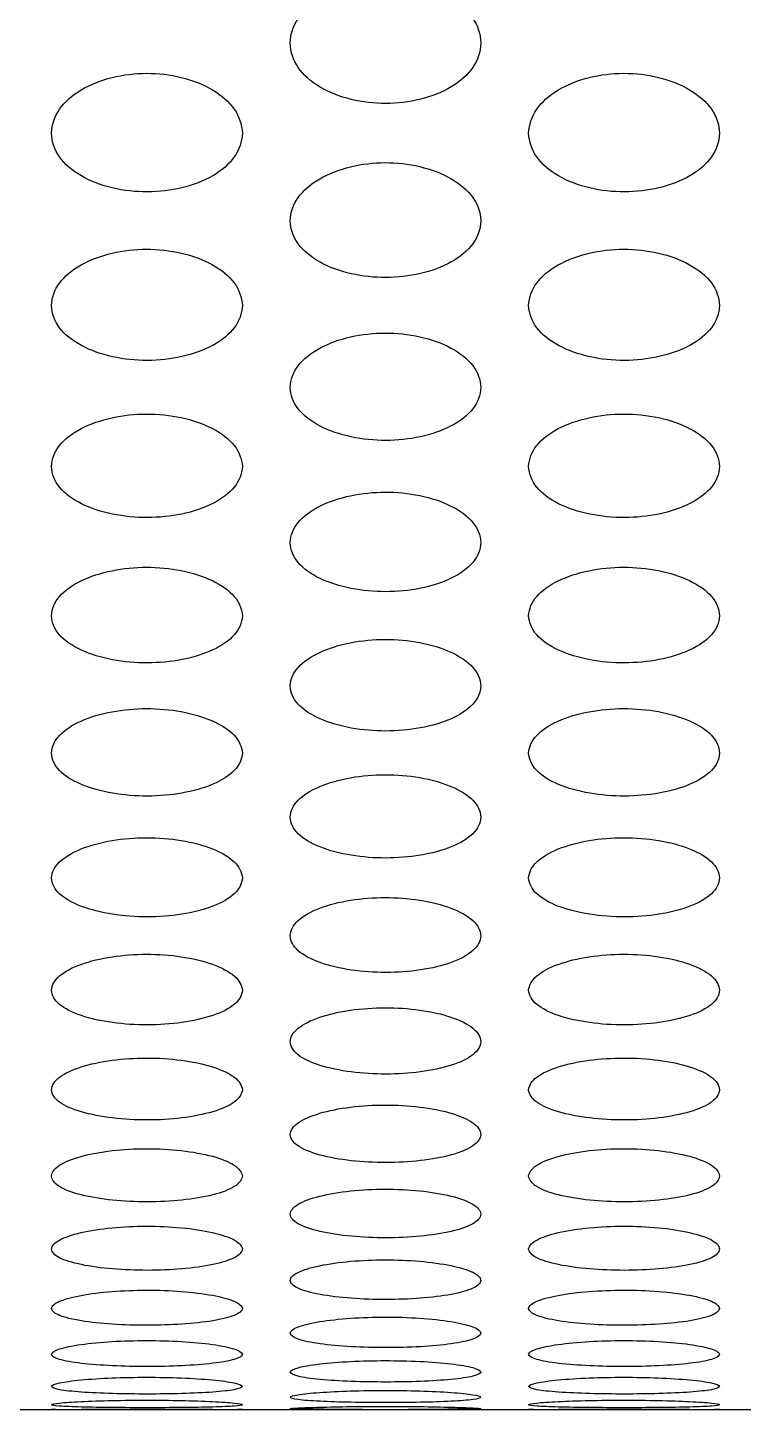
# Model space of a CAD drawing. Header units: millimetres. Extents: x 750 to 8479, y 2174 to 4333.
# Drawn here: x 2452.2 to 2482.2, y 3509.3 to 3567.2 of the extents above; entities that cross this region are included whole.
import ezdxf

# ---------------------------------------------------------------- set-up
doc = ezdxf.new("R2010")
doc.units = ezdxf.units.MM
doc.header["$LTSCALE"] = 153.67
doc.layers.get('0').update_dxf_attribs({"linetype": 'CONTINUOUS'})
doc.layers.add('02___PRT_ALL_AXES', color=7, linetype='CONTINUOUS')

msp = doc.modelspace()

# ---------------------------------------------------------------- linework, layer by layer
at = {"linetype": 'Continuous'}
msp.add_line((2284.7516, 3509.32203), (2725.87682, 3509.32203), dxfattribs=at)
at = {"layer": '02___PRT_ALL_AXES', "linetype": 'Continuous'}
for p, q in [((2466.20302, 3509.32203), (2465.94079, 3509.32203)), ((2468.39163, 3509.32203), (2468.1199, 3509.32203))]:
    msp.add_line(p, q, dxfattribs=at)
for points in [[(2463.16421, 3566.59356), (2463.18605, 3566.97196), (2463.39803, 3567.65175), (2464.34098, 3568.5126), (2465.68085, 3569.0574), (2467.14755, 3569.23724), (2468.62142, 3569.06465), (2469.97591, 3568.52092), (2470.92905, 3567.65558), (2471.14258, 3566.97348), (2471.16421, 3566.59356)], [(2471.16421, 3566.59356), (2471.14237, 3566.21516), (2470.93039, 3565.5416), (2469.98744, 3564.70085), (2468.64757, 3564.17474), (2467.18087, 3564.00198), (2465.707, 3564.16776), (2464.35251, 3564.69276), (2463.39937, 3565.53781), (2463.18584, 3566.21364), (2463.16421, 3566.59356)], [(2453.16421, 3562.81108), (2453.18605, 3563.17834), (2453.39803, 3563.83827), (2454.34098, 3564.67425), (2455.68085, 3565.20348), (2457.14755, 3565.37819), (2458.62142, 3565.21052), (2459.97591, 3564.68234), (2460.92905, 3563.84199), (2461.14258, 3563.17982), (2461.16421, 3562.81108)], [(2473.16421, 3562.81108), (2473.18605, 3563.17834), (2473.39803, 3563.83827), (2474.34098, 3564.67425), (2475.68085, 3565.20348), (2477.14755, 3565.37819), (2478.62142, 3565.21052), (2479.97591, 3564.68234), (2480.92905, 3563.84199), (2481.14258, 3563.17982), (2481.16421, 3562.81108)], [(2461.16421, 3562.81108), (2461.14237, 3562.44383), (2460.93039, 3561.79025), (2459.98744, 3560.97476), (2458.64757, 3560.46459), (2457.18087, 3560.2971), (2455.707, 3560.45783), (2454.35251, 3560.96691), (2453.39937, 3561.78658), (2453.18584, 3562.44235), (2453.16421, 3562.81108)], [(2481.16421, 3562.81108), (2481.14237, 3562.44383), (2480.93039, 3561.79025), (2479.98744, 3560.97476), (2478.64757, 3560.46459), (2477.18087, 3560.2971), (2475.707, 3560.45783), (2474.35251, 3560.96691), (2473.39937, 3561.78658), (2473.18584, 3562.44235), (2473.16421, 3562.81108)], [(2463.16421, 3559.14274), (2463.18605, 3559.49864), (2463.39803, 3560.13832), (2464.34098, 3560.94896), (2465.68085, 3561.46229), (2467.14755, 3561.63179), (2468.62142, 3561.46912), (2469.97591, 3560.9568), (2470.92905, 3560.14192), (2471.14258, 3559.50007), (2471.16421, 3559.14274)], [(2471.16421, 3559.14274), (2471.14237, 3558.78685), (2470.93039, 3558.15364), (2469.98744, 3557.36388), (2468.64757, 3556.86996), (2467.18087, 3556.70783), (2465.707, 3556.86342), (2464.35251, 3557.35627), (2463.39937, 3558.15008), (2463.18584, 3558.78541), (2463.16421, 3559.14274)], [(2453.16421, 3555.59069), (2453.18605, 3555.93502), (2453.39803, 3556.55407), (2454.34098, 3557.3389), (2455.68085, 3557.83603), (2457.14755, 3558.0002), (2458.62142, 3557.84265), (2459.97591, 3557.34649), (2460.92905, 3556.55756), (2461.14258, 3555.9364), (2461.16421, 3555.59069)], [(2473.16421, 3555.59069), (2473.18605, 3555.93502), (2473.39803, 3556.55407), (2474.34098, 3557.3389), (2475.68085, 3557.83603), (2477.14755, 3558.0002), (2478.62142, 3557.84265), (2479.97591, 3557.34649), (2480.92905, 3556.55756), (2481.14258, 3555.9364), (2481.16421, 3555.59069)], [(2461.16421, 3555.59069), (2461.14237, 3555.24635), (2460.93039, 3554.63389), (2459.98744, 3553.87031), (2458.64757, 3553.39294), (2457.18087, 3553.23626), (2455.707, 3553.38661), (2454.35251, 3553.86296), (2453.39937, 3554.63044), (2453.18584, 3555.24497), (2453.16421, 3555.59069)], [(2481.16421, 3555.59069), (2481.14237, 3555.24635), (2480.93039, 3554.63389), (2479.98744, 3553.87031), (2478.64757, 3553.39294), (2477.18087, 3553.23626), (2475.707, 3553.38661), (2474.35251, 3553.86296), (2473.39937, 3554.63044), (2473.18584, 3555.24497), (2473.16421, 3555.59069)], [(2463.16421, 3552.15698), (2463.18605, 3552.48955), (2463.39803, 3553.08762), (2464.34098, 3553.84616), (2465.68085, 3554.32682), (2467.14755, 3554.48557), (2468.62142, 3554.33322), (2469.97591, 3553.85351), (2470.92905, 3553.09099), (2471.14258, 3552.49089), (2471.16421, 3552.15698)], [(2471.16421, 3552.15698), (2471.14237, 3551.82442), (2470.93039, 3551.23305), (2469.98744, 3550.49611), (2468.64757, 3550.03555), (2467.18087, 3549.88442), (2465.707, 3550.02945), (2464.35251, 3550.48901), (2463.39937, 3551.22972), (2463.18584, 3551.82308), (2463.16421, 3552.15698)], [(2453.16421, 3548.84364), (2453.18605, 3549.16424), (2453.39803, 3549.74098), (2454.34098, 3550.47281), (2455.68085, 3550.9367), (2457.14755, 3551.08994), (2458.62142, 3550.94287), (2459.97591, 3550.47989), (2460.92905, 3549.74423), (2461.14258, 3549.16553), (2461.16421, 3548.84364)], [(2473.16421, 3548.84364), (2473.18605, 3549.16424), (2473.39803, 3549.74098), (2474.34098, 3550.47281), (2475.68085, 3550.9367), (2477.14755, 3551.08994), (2478.62142, 3550.94287), (2479.97591, 3550.47989), (2480.92905, 3549.74423), (2481.14258, 3549.16553), (2481.16421, 3548.84364)], [(2461.16421, 3548.84364), (2461.14237, 3548.52303), (2460.93039, 3547.95311), (2459.98744, 3547.24323), (2458.64757, 3546.79976), (2457.18087, 3546.65426), (2455.707, 3546.79388), (2454.35251, 3547.2364), (2453.39937, 3547.9499), (2453.18584, 3548.52174), (2453.16421, 3548.84364)], [(2481.16421, 3548.84364), (2481.14237, 3548.52303), (2480.93039, 3547.95311), (2479.98744, 3547.24323), (2478.64757, 3546.79976), (2477.18087, 3546.65426), (2475.707, 3546.79388), (2474.35251, 3547.2364), (2473.39937, 3547.9499), (2473.18584, 3548.52174), (2473.16421, 3548.84364)], [(2463.16421, 3545.65259), (2463.18605, 3545.96104), (2463.39803, 3546.51611), (2464.34098, 3547.22079), (2465.68085, 3547.66765), (2467.14755, 3547.81529), (2468.62142, 3547.6736), (2469.97591, 3547.22761), (2470.92905, 3546.51923), (2471.14258, 3545.96229), (2471.16421, 3545.65259)], [(2471.16421, 3545.65259), (2471.14237, 3545.34413), (2470.93039, 3544.79598), (2469.98744, 3544.11358), (2468.64757, 3543.68746), (2467.18087, 3543.54768), (2465.707, 3543.68181), (2464.35251, 3544.10702), (2463.39937, 3544.7929), (2463.18584, 3545.34289), (2463.16421, 3545.65259)], [(2453.16421, 3542.58569), (2453.18605, 3542.88182), (2453.39803, 3543.41489), (2454.34098, 3544.09201), (2455.68085, 3544.52158), (2457.14755, 3544.66353), (2458.62142, 3544.5273), (2459.97591, 3544.09857), (2460.92905, 3543.41789), (2461.14258, 3542.88301), (2461.16421, 3542.58569)], [(2473.16421, 3542.58569), (2473.18605, 3542.88182), (2473.39803, 3543.41489), (2474.34098, 3544.09201), (2475.68085, 3544.52158), (2477.14755, 3544.66353), (2478.62142, 3544.5273), (2479.97591, 3544.09857), (2480.92905, 3543.41789), (2481.14258, 3542.88301), (2481.16421, 3542.58569)], [(2461.16421, 3542.58569), (2461.14237, 3542.28956), (2460.93039, 3541.76351), (2459.98744, 3541.10899), (2458.64757, 3540.70046), (2457.18087, 3540.56648), (2455.707, 3540.69505), (2454.35251, 3541.10269), (2453.39937, 3541.76055), (2453.18584, 3542.28837), (2453.16421, 3542.58569)], [(2481.16421, 3542.58569), (2481.14237, 3542.28956), (2480.93039, 3541.76351), (2479.98744, 3541.10899), (2478.64757, 3540.70046), (2477.18087, 3540.56648), (2475.707, 3540.69505), (2474.35251, 3541.10269), (2473.39937, 3541.76055), (2473.18584, 3542.28837), (2473.16421, 3542.58569)], [(2463.16421, 3539.64474), (2463.18605, 3539.92837), (2463.39803, 3540.43913), (2464.34098, 3541.08831), (2465.68085, 3541.50032), (2467.14755, 3541.63651), (2468.62142, 3541.50581), (2469.97591, 3541.09459), (2470.92905, 3540.44201), (2471.14258, 3539.92951), (2471.16421, 3539.64474)], [(2471.16421, 3539.64474), (2471.14237, 3539.36111), (2470.93039, 3538.85746), (2469.98744, 3538.2312), (2468.64757, 3537.84051), (2467.18087, 3537.7124), (2465.707, 3537.83533), (2464.35251, 3538.22518), (2463.39937, 3538.85463), (2463.18584, 3539.35997), (2463.16421, 3539.64474)], [(2453.16421, 3536.83146), (2453.18605, 3537.10242), (2453.39803, 3537.59058), (2454.34098, 3538.21142), (2455.68085, 3538.60565), (2457.14755, 3538.73598), (2458.62142, 3538.6109), (2459.97591, 3538.21743), (2460.92905, 3537.59333), (2461.14258, 3537.10351), (2461.16421, 3536.83146)], [(2473.16421, 3536.83146), (2473.18605, 3537.10242), (2473.39803, 3537.59058), (2474.34098, 3538.21142), (2475.68085, 3538.60565), (2477.14755, 3538.73598), (2478.62142, 3538.6109), (2479.97591, 3538.21743), (2480.92905, 3537.59333), (2481.14258, 3537.10351), (2481.16421, 3536.83146)], [(2461.16421, 3536.83146), (2461.14237, 3536.5605), (2460.93039, 3536.07954), (2459.98744, 3535.48191), (2458.64757, 3535.10927), (2457.18087, 3534.98712), (2455.707, 3535.10434), (2454.35251, 3535.47616), (2453.39937, 3536.07683), (2453.18584, 3536.55941), (2453.16421, 3536.83146)], [(2481.16421, 3536.83146), (2481.14237, 3536.5605), (2480.93039, 3536.07954), (2479.98744, 3535.48191), (2478.64757, 3535.10927), (2477.18087, 3534.98712), (2475.707, 3535.10434), (2474.35251, 3535.47616), (2473.39937, 3536.07683), (2473.18584, 3536.55941), (2473.16421, 3536.83146)], [(2463.16421, 3534.14748), (2463.18605, 3534.40562), (2463.39803, 3534.87088), (2464.34098, 3535.46303), (2465.68085, 3535.83925), (2467.14755, 3535.96366), (2468.62142, 3535.84426), (2469.97591, 3535.46877), (2470.92905, 3534.87351), (2471.14258, 3534.40666), (2471.16421, 3534.14748)], [(2471.16421, 3534.14748), (2471.14237, 3533.88934), (2470.93039, 3533.43136), (2469.98744, 3532.86271), (2468.64757, 3532.50835), (2467.18087, 3532.39222), (2465.707, 3532.50366), (2464.35251, 3532.85724), (2463.39937, 3533.42879), (2463.18584, 3533.8883), (2463.16421, 3534.14748)], [(2453.16421, 3531.59438), (2453.18605, 3531.83954), (2453.39803, 3532.28164), (2454.34098, 3532.84475), (2455.68085, 3533.20273), (2457.14755, 3533.32114), (2458.62142, 3533.2075), (2459.97591, 3532.85021), (2460.92905, 3532.28414), (2461.14258, 3531.84053), (2461.16421, 3531.59438)], [(2473.16421, 3531.59438), (2473.18605, 3531.83954), (2473.39803, 3532.28164), (2474.34098, 3532.84475), (2475.68085, 3533.20273), (2477.14755, 3533.32114), (2478.62142, 3533.2075), (2479.97591, 3532.85021), (2480.92905, 3532.28414), (2481.14258, 3531.84053), (2481.16421, 3531.59438)], [(2461.16421, 3531.59438), (2461.14237, 3531.34921), (2460.93039, 3530.91448), (2459.98744, 3530.37513), (2458.64757, 3530.03925), (2457.18087, 3529.92922), (2455.707, 3530.03481), (2454.35251, 3530.36994), (2453.39937, 3530.91203), (2453.18584, 3531.34822), (2453.16421, 3531.59438)], [(2481.16421, 3531.59438), (2481.14237, 3531.34921), (2480.93039, 3530.91448), (2479.98744, 3530.37513), (2478.64757, 3530.03925), (2477.18087, 3529.92922), (2475.707, 3530.03481), (2474.35251, 3530.36994), (2473.39937, 3530.91203), (2473.18584, 3531.34822), (2473.16421, 3531.59438)], [(2463.16421, 3529.17363), (2463.18605, 3529.40568), (2463.39803, 3529.82436), (2464.34098, 3530.3581), (2465.68085, 3530.69764), (2467.14755, 3530.80998), (2468.62142, 3530.70216), (2469.97591, 3530.36328), (2470.92905, 3529.82672), (2471.14258, 3529.40661), (2471.16421, 3529.17363)], [(2471.16421, 3529.17363), (2471.14237, 3528.94159), (2470.93039, 3528.53035), (2469.98744, 3528.02062), (2468.64757, 3527.70343), (2467.18087, 3527.59956), (2465.707, 3527.69924), (2464.35251, 3528.01573), (2463.39937, 3528.52804), (2463.18584, 3528.94065), (2463.16421, 3529.17363)], [(2453.16421, 3526.88667), (2453.18605, 3527.10546), (2453.39803, 3527.50048), (2454.34098, 3528.00454), (2455.68085, 3528.32543), (2457.14755, 3528.43164), (2458.62142, 3528.32971), (2459.97591, 3528.00943), (2460.92905, 3527.50271), (2461.14258, 3527.10634), (2461.16421, 3526.88667)], [(2473.16421, 3526.88667), (2473.18605, 3527.10546), (2473.39803, 3527.50048), (2474.34098, 3528.00454), (2475.68085, 3528.32543), (2477.14755, 3528.43164), (2478.62142, 3528.32971), (2479.97591, 3528.00943), (2480.92905, 3527.50271), (2481.14258, 3527.10634), (2481.16421, 3526.88667)], [(2461.16421, 3526.88667), (2461.14237, 3526.66788), (2460.93039, 3526.28038), (2459.98744, 3525.80057), (2458.64757, 3525.50225), (2457.18087, 3525.40459), (2455.707, 3525.4983), (2454.35251, 3525.79596), (2453.39937, 3526.2782), (2453.18584, 3526.667), (2453.16421, 3526.88667)], [(2481.16421, 3526.88667), (2481.14237, 3526.66788), (2480.93039, 3526.28038), (2479.98744, 3525.80057), (2478.64757, 3525.50225), (2477.18087, 3525.40459), (2475.707, 3525.4983), (2474.35251, 3525.79596), (2473.39937, 3526.2782), (2473.18584, 3526.667), (2473.16421, 3526.88667)], [(2463.16421, 3524.73482), (2463.18605, 3524.94023), (2463.39803, 3525.31135), (2464.34098, 3525.78544), (2465.68085, 3526.0875), (2467.14755, 3526.18751), (2468.62142, 3526.09152), (2469.97591, 3525.79004), (2470.92905, 3525.31344), (2471.14258, 3524.94105), (2471.16421, 3524.73482)], [(2471.16421, 3524.73482), (2471.14237, 3524.52941), (2470.93039, 3524.16587), (2469.98744, 3523.71626), (2468.64757, 3523.43698), (2467.18087, 3523.34559), (2465.707, 3523.43329), (2464.35251, 3523.71195), (2463.39937, 3524.16383), (2463.18584, 3524.52858), (2463.16421, 3524.73482)], [(2453.16421, 3522.71933), (2453.18605, 3522.91124), (2453.39803, 3523.25825), (2454.34098, 3523.70209), (2455.68085, 3523.98514), (2457.14755, 3524.0789), (2458.62142, 3523.98892), (2459.97591, 3523.7064), (2460.92905, 3523.26021), (2461.14258, 3522.91201), (2461.16421, 3522.71933)], [(2473.16421, 3522.71933), (2473.18605, 3522.91124), (2473.39803, 3523.25825), (2474.34098, 3523.70209), (2475.68085, 3523.98514), (2477.14755, 3524.0789), (2478.62142, 3523.98892), (2479.97591, 3523.7064), (2480.92905, 3523.26021), (2481.14258, 3522.91201), (2481.16421, 3522.71933)], [(2461.16421, 3522.71933), (2461.14237, 3522.52742), (2460.93039, 3522.18807), (2459.98744, 3521.76892), (2458.64757, 3521.50884), (2457.18087, 3521.42378), (2455.707, 3521.5054), (2454.35251, 3521.7649), (2453.39937, 3522.18616), (2453.18584, 3522.52665), (2453.16421, 3522.71933)], [(2481.16421, 3522.71933), (2481.14237, 3522.52742), (2480.93039, 3522.18807), (2479.98744, 3521.76892), (2478.64757, 3521.50884), (2477.18087, 3521.42378), (2475.707, 3521.5054), (2474.35251, 3521.7649), (2473.39937, 3522.18616), (2473.18584, 3522.52665), (2473.16421, 3522.71933)], [(2463.16421, 3520.84139), (2463.18605, 3521.01969), (2463.39803, 3521.34239), (2464.34098, 3521.75571), (2465.68085, 3522.01959), (2467.14755, 3522.10705), (2468.62142, 3522.02311), (2469.97591, 3521.75972), (2470.92905, 3521.34421), (2471.14258, 3521.0204), (2471.16421, 3520.84139)], [(2471.16421, 3520.84139), (2471.14237, 3520.66309), (2470.93039, 3520.34811), (2469.98744, 3519.95967), (2468.64757, 3519.71895), (2467.18087, 3519.64027), (2465.707, 3519.71577), (2464.35251, 3519.95595), (2463.39937, 3520.34634), (2463.18584, 3520.66238), (2463.16421, 3520.84139)], [(2453.16421, 3519.10209), (2453.18605, 3519.26667), (2453.39803, 3519.56487), (2454.34098, 3519.94744), (2455.68085, 3520.192), (2457.14755, 3520.27309), (2458.62142, 3520.19526), (2459.97591, 3519.95116), (2460.92905, 3519.56655), (2461.14258, 3519.26733), (2461.16421, 3519.10209)], [(2473.16421, 3519.10209), (2473.18605, 3519.26667), (2473.39803, 3519.56487), (2474.34098, 3519.94744), (2475.68085, 3520.192), (2477.14755, 3520.27309), (2478.62142, 3520.19526), (2479.97591, 3519.95116), (2480.92905, 3519.56655), (2481.14258, 3519.26733), (2481.16421, 3519.10209)], [(2461.16421, 3519.10209), (2461.14237, 3518.93751), (2460.93039, 3518.64709), (2459.98744, 3518.28959), (2458.64757, 3518.06836), (2457.18087, 3517.9961), (2455.707, 3518.06543), (2454.35251, 3518.28616), (2453.39937, 3518.64546), (2453.18584, 3518.93685), (2453.16421, 3519.10209)], [(2481.16421, 3519.10209), (2481.14237, 3518.93751), (2480.93039, 3518.64709), (2479.98744, 3518.28959), (2478.64757, 3518.06836), (2477.18087, 3517.9961), (2475.707, 3518.06543), (2474.35251, 3518.28616), (2473.39937, 3518.64546), (2473.18584, 3518.93685), (2473.16421, 3519.10209)], [(2463.16421, 3517.50245), (2463.18605, 3517.65321), (2463.39803, 3517.92674), (2464.34098, 3518.27834), (2465.68085, 3518.50342), (2467.14755, 3518.57811), (2468.62142, 3518.50642), (2469.97591, 3518.28175), (2470.92905, 3517.92828), (2471.14258, 3517.65382), (2471.16421, 3517.50245)], [(2471.16421, 3517.50245), (2471.14237, 3517.35168), (2470.93039, 3517.08599), (2469.98744, 3516.75963), (2468.64757, 3516.55802), (2467.18087, 3516.49223), (2465.707, 3516.55536), (2464.35251, 3516.7565), (2463.39937, 3517.0845), (2463.18584, 3517.35108), (2463.16421, 3517.50245)], [(2453.16421, 3516.0434), (2453.18605, 3516.18026), (2453.39803, 3516.42895), (2454.34098, 3516.74937), (2455.68085, 3516.95485), (2457.14755, 3517.02309), (2458.62142, 3516.95759), (2459.97591, 3516.75248), (2460.92905, 3516.43035), (2461.14258, 3516.18081), (2461.16421, 3516.0434)], [(2473.16421, 3516.0434), (2473.18605, 3516.18026), (2473.39803, 3516.42895), (2474.34098, 3516.74937), (2475.68085, 3516.95485), (2477.14755, 3517.02309), (2478.62142, 3516.95759), (2479.97591, 3516.75248), (2480.92905, 3516.43035), (2481.14258, 3516.18081), (2481.16421, 3516.0434)], [(2461.16421, 3516.0434), (2461.14237, 3515.90653), (2460.93039, 3515.66572), (2459.98744, 3515.37069), (2458.64757, 3515.18883), (2457.18087, 3515.12954), (2455.707, 3515.18643), (2454.35251, 3515.36787), (2453.39937, 3515.66437), (2453.18584, 3515.90598), (2453.16421, 3516.0434)], [(2481.16421, 3516.0434), (2481.14237, 3515.90653), (2480.93039, 3515.66572), (2479.98744, 3515.37069), (2478.64757, 3515.18883), (2477.18087, 3515.12954), (2475.707, 3515.18643), (2474.35251, 3515.36787), (2473.39937, 3515.66437), (2473.18584, 3515.90598), (2473.16421, 3516.0434)], [(2463.16421, 3514.72579), (2463.18605, 3514.84867), (2463.39803, 3515.07237), (2464.34098, 3515.36143), (2465.68085, 3515.54719), (2467.14755, 3515.60894), (2468.62142, 3515.54967), (2469.97591, 3515.36424), (2470.92905, 3515.07364), (2471.14258, 3514.84916), (2471.16421, 3514.72579)], [(2453.16421, 3513.55039), (2453.18605, 3513.65922), (2453.39803, 3513.85781), (2454.34098, 3514.11533), (2455.68085, 3514.28126), (2457.14755, 3514.33649), (2458.62142, 3514.28348), (2459.97591, 3514.11784), (2460.92905, 3513.85893), (2461.14258, 3513.65966), (2461.16421, 3513.55039)], [(2471.16421, 3514.72579), (2471.14237, 3514.60291), (2470.93039, 3514.38712), (2469.98744, 3514.12359), (2468.64757, 3513.96158), (2467.18087, 3513.90883), (2465.707, 3513.95945), (2464.35251, 3514.12107), (2463.39937, 3514.38591), (2463.18584, 3514.60241), (2463.16421, 3514.72579)], [(2473.16421, 3513.55039), (2473.18605, 3513.65922), (2473.39803, 3513.85781), (2474.34098, 3514.11533), (2475.68085, 3514.28126), (2477.14755, 3514.33649), (2478.62142, 3514.28348), (2479.97591, 3514.11784), (2480.92905, 3513.85893), (2481.14258, 3513.65966), (2481.16421, 3513.55039)], [(2461.16421, 3513.55039), (2461.14237, 3513.44156), (2460.93039, 3513.25092), (2459.98744, 3513.01906), (2458.64757, 3512.87699), (2457.18087, 3512.83081), (2455.707, 3512.87512), (2454.35251, 3513.01684), (2453.39937, 3513.24985), (2453.18584, 3513.44112), (2453.16421, 3513.55039)], [(2463.16421, 3512.51789), (2463.18605, 3512.6126), (2463.39803, 3512.78597), (2464.34098, 3513.0118), (2465.68085, 3513.1578), (2467.14755, 3513.20647), (2468.62142, 3513.15976), (2469.97591, 3513.014), (2470.92905, 3512.78695), (2471.14258, 3512.61298), (2471.16421, 3512.51789)], [(2481.16421, 3513.55039), (2481.14237, 3513.44156), (2480.93039, 3513.25092), (2479.98744, 3513.01906), (2478.64757, 3512.87699), (2477.18087, 3512.83081), (2475.707, 3512.87512), (2474.35251, 3513.01684), (2473.39937, 3513.24985), (2473.18584, 3513.44112), (2473.16421, 3513.55039)], [(2471.16421, 3512.51789), (2471.14237, 3512.42318), (2470.93039, 3512.2578), (2469.98744, 3512.05773), (2468.64757, 3511.93569), (2467.18087, 3511.8961), (2465.707, 3511.93408), (2464.35251, 3512.05582), (2463.39937, 3512.25687), (2463.18584, 3512.4228), (2463.16421, 3512.51789)], [(2453.16421, 3511.62889), (2453.18605, 3511.70943), (2453.39803, 3511.85746), (2454.34098, 3512.05148), (2455.68085, 3512.17747), (2457.14755, 3512.21955), (2458.62142, 3512.17916), (2459.97591, 3512.05337), (2460.92905, 3511.8583), (2461.14258, 3511.70975), (2461.16421, 3511.62889)], [(2473.16421, 3511.62889), (2473.18605, 3511.70943), (2473.39803, 3511.85746), (2474.34098, 3512.05148), (2475.68085, 3512.17747), (2477.14755, 3512.21955), (2478.62142, 3512.17916), (2479.97591, 3512.05337), (2480.92905, 3511.8583), (2481.14258, 3511.70975), (2481.16421, 3511.62889)], [(2461.16421, 3511.62889), (2461.14237, 3511.54835), (2460.93039, 3511.40833), (2459.98744, 3511.24017), (2458.64757, 3511.13822), (2457.18087, 3511.10526), (2455.707, 3511.13689), (2454.35251, 3511.23857), (2453.39937, 3511.40755), (2453.18584, 3511.54802), (2453.16421, 3511.62889)], [(2463.16421, 3510.88391), (2463.18605, 3510.95023), (2463.39803, 3511.07285), (2464.34098, 3511.23493), (2465.68085, 3511.34084), (2467.14755, 3511.37631), (2468.62142, 3511.34227), (2469.97591, 3511.23652), (2470.92905, 3511.07354), (2471.14258, 3510.95049), (2471.16421, 3510.88391)], [(2481.16421, 3511.62889), (2481.14237, 3511.54835), (2480.93039, 3511.40833), (2479.98744, 3511.24017), (2478.64757, 3511.13822), (2477.18087, 3511.10526), (2475.707, 3511.13689), (2474.35251, 3511.23857), (2473.39937, 3511.40755), (2473.18584, 3511.54802), (2473.16421, 3511.62889)], [(2471.16421, 3510.88391), (2471.14237, 3510.81759), (2470.93039, 3510.70301), (2469.98744, 3510.56686), (2468.64757, 3510.48507), (2467.18087, 3510.45874), (2465.707, 3510.484), (2464.35251, 3510.56557), (2463.39937, 3510.70237), (2463.18584, 3510.81732), (2463.16421, 3510.88391)], [(2453.16421, 3510.28338), (2453.18605, 3510.33544), (2453.39803, 3510.43258), (2454.34098, 3510.56263), (2455.68085, 3510.6484), (2457.14755, 3510.67724), (2458.62142, 3510.64955), (2459.97591, 3510.56391), (2460.92905, 3510.43313), (2461.14258, 3510.33565), (2461.16421, 3510.28338)], [(2461.16421, 3510.28338), (2461.14237, 3510.23132), (2460.93039, 3510.14225), (2459.98744, 3510.03818), (2458.64757, 3509.9766), (2457.18087, 3509.95693), (2455.707, 3509.9758), (2454.35251, 3510.0372), (2453.39937, 3510.14175), (2453.18584, 3510.23111), (2453.16421, 3510.28338)], [(2473.16421, 3510.28338), (2473.18605, 3510.33544), (2473.39803, 3510.43258), (2474.34098, 3510.56263), (2475.68085, 3510.6484), (2477.14755, 3510.67724), (2478.62142, 3510.64955), (2479.97591, 3510.56391), (2480.92905, 3510.43313), (2481.14258, 3510.33565), (2481.16421, 3510.28338)], [(2481.16421, 3510.28338), (2481.14237, 3510.23132), (2480.93039, 3510.14225), (2479.98744, 3510.03818), (2478.64757, 3509.9766), (2477.18087, 3509.95693), (2475.707, 3509.9758), (2474.35251, 3510.0372), (2473.39937, 3510.14175), (2473.18584, 3510.23111), (2473.16421, 3510.28338)], [(2453.16421, 3509.51701), (2453.18605, 3509.54047), (2453.39803, 3509.58648), (2454.34098, 3509.65227), (2455.68085, 3509.69761), (2457.14755, 3509.71313), (2458.62142, 3509.69822), (2459.97591, 3509.65293), (2460.92905, 3509.58674), (2461.14258, 3509.54057), (2461.16421, 3509.51701)], [(2463.16421, 3509.82766), (2463.18605, 3509.86543), (2463.39803, 3509.93702), (2464.34098, 3510.03498), (2465.68085, 3510.10055), (2467.14755, 3510.12274), (2468.62142, 3510.10143), (2469.97591, 3510.03595), (2470.92905, 3509.93743), (2471.14258, 3509.86559), (2471.16421, 3509.82766)], [(2471.16421, 3509.82766), (2471.14237, 3509.78988), (2470.93039, 3509.72637), (2469.98744, 3509.65446), (2468.64757, 3509.61312), (2467.18087, 3509.60011), (2465.707, 3509.61258), (2464.35251, 3509.65379), (2463.39937, 3509.72602), (2463.18584, 3509.78973), (2463.16421, 3509.82766)], [(2473.16421, 3509.51701), (2473.18605, 3509.54047), (2473.39803, 3509.58648), (2474.34098, 3509.65227), (2475.68085, 3509.69761), (2477.14755, 3509.71313), (2478.62142, 3509.69822), (2479.97591, 3509.65293), (2480.92905, 3509.58674), (2481.14258, 3509.54057), (2481.16421, 3509.51701)], [(2461.16421, 3509.51701), (2461.14237, 3509.49354), (2460.93039, 3509.45563), (2459.98744, 3509.4159), (2458.64757, 3509.39483), (2457.18087, 3509.38849), (2455.707, 3509.39456), (2454.35251, 3509.41554), (2453.39937, 3509.45542), (2453.18584, 3509.49345), (2453.16421, 3509.51701)], [(2453.16421, 3509.33156), (2453.18605, 3509.32637), (2453.39803, 3509.32114), (2454.34098, 3509.32252), (2455.68085, 3509.32732), (2457.14755, 3509.3295), (2458.62142, 3509.3274), (2459.97591, 3509.32256), (2460.92905, 3509.32111), (2461.14258, 3509.32635), (2461.16421, 3509.33156)], [(2463.16421, 3509.35161), (2463.18605, 3509.36075), (2463.39803, 3509.38114), (2464.34098, 3509.41474), (2465.68085, 3509.43981), (2467.14755, 3509.44867), (2468.62142, 3509.44016), (2469.97591, 3509.41509), (2470.92905, 3509.38126), (2471.14258, 3509.36079), (2471.16421, 3509.35161)], [(2481.16421, 3509.51701), (2481.14237, 3509.49354), (2480.93039, 3509.45563), (2479.98744, 3509.4159), (2478.64757, 3509.39483), (2477.18087, 3509.38849), (2475.707, 3509.39456), (2474.35251, 3509.41554), (2473.39937, 3509.45542), (2473.18584, 3509.49345), (2473.16421, 3509.51701)], [(2473.16421, 3509.33156), (2473.18605, 3509.32637), (2473.39803, 3509.32114), (2474.34098, 3509.32252), (2475.68085, 3509.32732), (2477.14755, 3509.3295), (2478.62142, 3509.3274), (2479.97591, 3509.32256), (2480.92905, 3509.32111), (2481.14258, 3509.32635), (2481.16421, 3509.33156)]]:
    msp.add_open_spline(points, degree=3, dxfattribs=at)
for points, knots in [([(2465.94079, 3509.32203), (2465.86909, 3509.32203), (2465.32338, 3509.32208), (2464.35251, 3509.32261), (2463.39937, 3509.3301), (2463.18584, 3509.34243), (2463.16421, 3509.35161)], [0, 0, 0, 0, 0.04772281, 0.36514854, 0.68257427, 1, 1, 1, 1]), ([(2471.16421, 3509.35161), (2471.14237, 3509.34247), (2470.93039, 3509.33017), (2469.98744, 3509.32266), (2469.01999, 3509.32208), (2468.47042, 3509.32203), (2468.39163, 3509.32203)], [0, 0, 0, 0, 0.31584227, 0.63168454, 0.9475268, 1, 1, 1, 1])]:
    msp.add_open_spline(points, degree=3, knots=knots, dxfattribs=at)

doc.saveas('drawing.dxf')
